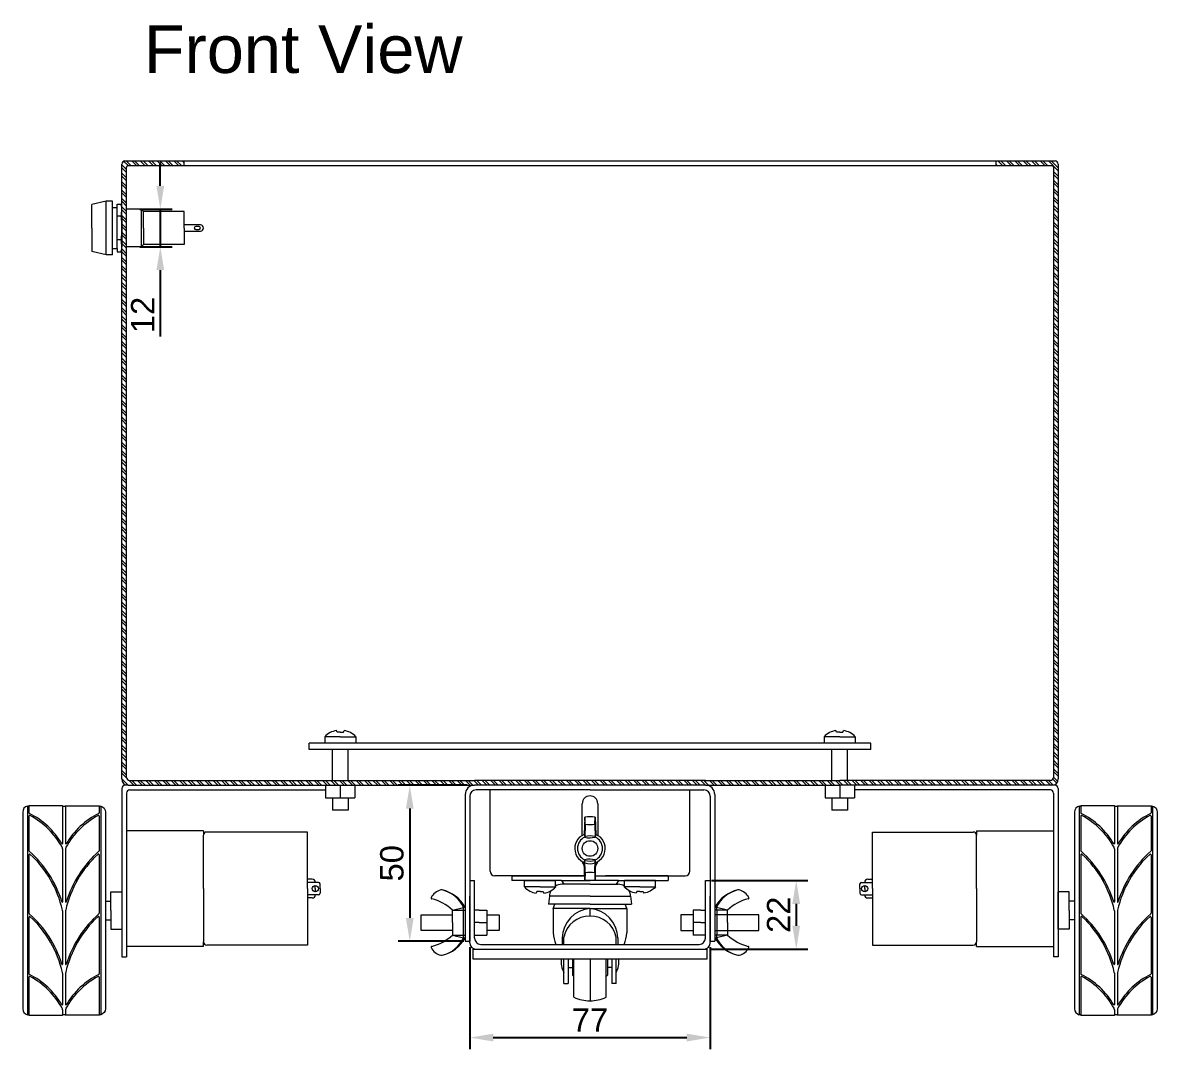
# Model space of a CAD drawing. Header units: millimetres. Extents: x 29 to 1920, y 47 to 1318.
# Drawn here: x 1068.2 to 1431.8, y 565.4 to 894.3 of the extents above; entities that cross this region are included whole.
import ezdxf

# ---------------------------------------------------------------- set-up
doc = ezdxf.new("R2010")
doc.units = ezdxf.units.MM
doc.layers.get('0').update_dxf_attribs({"lineweight": 9})
doc.layers.add('Dimensions', color=30, linetype='Continuous', lineweight=13)
doc.styles.get("Standard").update_dxf_attribs({"font": 'arial.ttf'})
doc.dimstyles.new('ISO-25', dxfattribs={"dimscale": 3, "dimtxt": 2.5, "dimasz": 2.5, "dimexe": 1.25, "dimexo": 0.625, "dimtad": 1, "dimtxsty": 'Standard', "dimcen": 2.5, "dimadec": 0, "dimazin": 0, "dimtfac": 1, "dimtmove": 0, "dimatfit": 3, "dimfxl": 1, "dimarcsym": 0})

# ---------------------------------------------------------------- blocks, each defined once
blk = doc.blocks.new('Screw Head (Side)')
for p, q in [((-5, -2), (-5, 0)), ((-5, 0), (5, 0)), ((5, -1.34), (5, 0)), ((0, -2), (-5, -2)), ((-1, -3.47), (-1.2, -4)), ((0, -3.47), (-1, -3.47)), ((0, -2), (5, -2)), ((0, -3.47), (1, -3.47)), ((1, -3.47), (1.2, -4)), ((5, -2), (5, -1.34))]:
    blk.add_line(p, q)
for centre, start, end in [((-0.37, 2.19), 222.1439, 262.3949), ((0.37, 2.19), 277.6051, 317.8561)]:
    blk.add_arc(centre, 6.25, start, end)
blk = doc.blocks.new('*D79')
at = {"layer": 'Defpoints', "color": 0, "transparency": 16777216}
for p in [(1211.5, 600), (1288.5, 600), (1288.5, 569.16)]:
    blk.add_point(p, dxfattribs=at)
at = {"layer": 'Dimensions', "color": 0, "lineweight": -2, "transparency": 16777216}
for p, q in [((1211.5, 598.12), (1211.5, 565.41)), ((1288.5, 598.12), (1288.5, 565.41)), ((1219, 569.16), (1281, 569.16))]:
    blk.add_line(p, q, dxfattribs=at)
at = {"layer": 'Dimensions', "color": 0, "transparency": 16777216}
for points in [[(1219, 570.41), (1219, 567.91), (1211.5, 569.16)], [(1281, 570.41), (1281, 567.91), (1288.5, 569.16)]]:
    blk.add_solid(points, dxfattribs=at)
at = {"layer": 'Dimensions', "color": 0, "transparency": 16777216, "insert": (1250, 574.79), "char_height": 7.5, "attachment_point": 5}
blk.add_mtext('77', dxfattribs=at)
blk = doc.blocks.new('*D80')
at = {"layer": 'Defpoints', "color": 0, "transparency": 16777216}
for p in [(1287, 619.5), (1286.5, 597.5), (1316.08, 597.5)]:
    blk.add_point(p, dxfattribs=at)
at = {"layer": 'Dimensions', "color": 0, "lineweight": -2, "transparency": 16777216}
for p, q in [((1288.88, 619.5), (1319.83, 619.5)), ((1316.08, 612), (1316.08, 605)), ((1288.38, 597.5), (1319.83, 597.5))]:
    blk.add_line(p, q, dxfattribs=at)
at = {"layer": 'Dimensions', "color": 0, "transparency": 16777216}
for points in [[(1314.83, 612), (1317.33, 612), (1316.08, 619.5)], [(1314.83, 605), (1317.33, 605), (1316.08, 597.5)]]:
    blk.add_solid(points, dxfattribs=at)
at = {"layer": 'Dimensions', "color": 0, "transparency": 16777216, "insert": (1310.44, 608.5), "char_height": 7.5, "attachment_point": 5, "rotation": 90}
blk.add_mtext('22', dxfattribs=at)
blk = doc.blocks.new('*D81')
at = {"layer": 'Defpoints', "color": 0, "transparency": 16777216}
for p in [(1212.54, 650), (1192.26, 600), (1211.5, 600)]:
    blk.add_point(p, dxfattribs=at)
at = {"layer": 'Dimensions', "color": 0, "lineweight": -2, "transparency": 16777216}
for p, q in [((1210.66, 650), (1188.51, 650)), ((1192.26, 642.5), (1192.26, 607.5)), ((1209.62, 600), (1188.51, 600))]:
    blk.add_line(p, q, dxfattribs=at)
at = {"layer": 'Dimensions', "color": 0, "transparency": 16777216}
for points in [[(1191.01, 642.5), (1193.51, 642.5), (1192.26, 650)], [(1191.01, 607.5), (1193.51, 607.5), (1192.26, 600)]]:
    blk.add_solid(points, dxfattribs=at)
at = {"layer": 'Dimensions', "color": 0, "transparency": 16777216, "insert": (1186.56, 625), "char_height": 7.5, "attachment_point": 5, "rotation": 90}
blk.add_mtext('50', dxfattribs=at)
blk = doc.blocks.new('*D90')
at = {"layer": 'Defpoints', "color": 0, "transparency": 16777216}
for p in [(1103.88, 834.5), (1103.88, 822.5), (1112.34, 822.5)]:
    blk.add_point(p, dxfattribs=at)
at = {"layer": 'Dimensions', "color": 0, "lineweight": -2, "transparency": 16777216}
for p, q in [((1112.34, 842), (1112.34, 849.5)), ((1105.75, 834.5), (1116.09, 834.5)), ((1112.34, 834.5), (1112.34, 822.5)), ((1105.75, 822.5), (1116.09, 822.5)), ((1112.34, 815), (1112.34, 793.79))]:
    blk.add_line(p, q, dxfattribs=at)
at = {"layer": 'Dimensions', "color": 0, "transparency": 16777216}
for points in [[(1111.09, 842), (1113.59, 842), (1112.34, 834.5)], [(1111.09, 815), (1113.59, 815), (1112.34, 822.5)]]:
    blk.add_solid(points, dxfattribs=at)
at = {"layer": 'Dimensions', "color": 0, "transparency": 16777216, "insert": (1106.7, 800.64), "char_height": 7.5, "attachment_point": 5, "rotation": 90}
blk.add_mtext('12', dxfattribs=at)

msp = doc.modelspace()

# ---------------------------------------------------------------- hatches: boundary and pattern name
h = msp.add_hatch()
h.set_pattern_fill('ANSI32', color=256, scale=0.2, angle=90)
h.paths.add_polyline_path([(1101.5, 848, -0.4142136), (1102, 848.5), (1120, 848.5), (1120, 850), (1101, 850, 0.4142136), (1100, 849), (1100, 652, 0.4142136), (1102, 650), (1170, 650), (1213, 650), (1287, 650), (1330, 650), (1398, 650, 0.4142136), (1400, 652), (1400, 849, 0.4142136), (1399, 850), (1380, 850), (1380, 848.5), (1398, 848.5, -0.4142136), (1398.5, 848), (1398.5, 652.5, -0.4142136), (1397.5, 651.5), (1330, 651.5), (1287, 651.5), (1213, 651.5), (1170, 651.5), (1102.5, 651.5, -0.4142136), (1101.5, 652.5)])

# ---------------------------------------------------------------- linework, layer by layer
for p, q in [((1100, 652), (1100, 849)), ((1101, 850), (1399, 850)), ((1101.5, 652.5), (1101.5, 848)), ((1102, 848.5), (1398, 848.5)), ((1120, 848.5), (1120, 850)), ((1380, 850), (1380, 848.5)), ((1398.5, 848), (1398.5, 652.5)), ((1400, 849), (1400, 652)), ((1095, 837.1), (1090.4, 836)), ((1097, 837.1), (1095, 837.1)), ((1095, 819.9), (1095, 837.1)), ((1097, 819.9), (1097, 837.1)), ((1098.5, 835.1), (1098.5, 836.1)), ((1098.5, 836.1), (1099.644, 836.1)), ((1090.4, 828.5), (1090.4, 836)), ((1097, 835.1), (1098.5, 835.1)), ((1098.5, 821.9), (1098.5, 835.1)), ((1100, 832.3), (1100, 834.5)), ((1106.25, 834.5), (1101.5, 834.5)), ((1107, 833.75), (1106.25, 834.5)), ((1106.25, 834.5), (1106.25, 822.5)), ((1107, 828.5), (1107, 833.75)), ((1120, 833.75), (1107, 833.75)), ((1120, 828.5), (1120, 833.75)), ((1100, 832.3), (1098.5, 832.3)), ((1100, 832.3), (1100, 828.5)), ((1125.2, 829.5), (1120, 829.5)), ((1124.7, 829), (1123.7, 829)), ((1090.4, 828.5), (1090.4, 821)), ((1100, 828.5), (1100, 824.7)), ((1107, 828.5), (1107, 823.25)), ((1120, 828.5), (1120, 823.25)), ((1120, 827.5), (1125.2, 827.5)), ((1123.2, 828.5), (1123.2, 828.5)), ((1123.7, 828), (1124.7, 828)), ((1125.2, 828.5), (1125.2, 828.5)), ((1125.2, 828.5), (1125.2, 828.5)), ((1126.2, 828.5), (1126.2, 828.5)), ((1126.2, 828.5), (1126.2, 828.5)), ((1097, 821.9), (1098.5, 821.9)), ((1100, 824.7), (1098.5, 824.7)), ((1098.5, 821.9), (1098.5, 820.9)), ((1100, 824.7), (1100, 822.5)), ((1106.25, 822.5), (1101.5, 822.5)), ((1107, 823.25), (1106.25, 822.5)), ((1120, 823.25), (1107, 823.25)), ((1095, 819.9), (1090.4, 821)), ((1097, 819.9), (1095, 819.9)), ((1098.5, 820.9), (1099.644, 820.9)), ((1340, 663.5), (1160, 663.5)), ((1160, 661.5), (1160, 663.5)), ((1340, 661.5), (1340, 663.5)), ((1340, 661.5), (1160, 661.5)), ((1167.5, 651.5), (1167.5, 661.5)), ((1172.5, 651.5), (1172.5, 661.5)), ((1327.5, 651.5), (1327.5, 661.5)), ((1332.5, 651.5), (1332.5, 661.5)), ((1102.5, 651.5), (1170, 651.5)), ((1170, 651.5), (1213, 651.5)), ((1287, 651.5), (1213, 651.5)), ((1287, 651.5), (1330, 651.5)), ((1397.5, 651.5), (1330, 651.5)), ((1100, 649), (1100, 595)), ((1102, 650), (1101, 650)), ((1101.5, 647.5), (1101.5, 595)), ((1102, 650), (1170, 650)), ((1102.5, 648.5), (1165.3, 648.5)), ((1165.3, 650), (1165.3, 646)), ((1170, 650), (1170, 648.55)), ((1170, 650), (1213, 650)), ((1170, 650), (1170, 648.55)), ((1170, 648.55), (1170, 646)), ((1174.7, 650), (1174.7, 646)), ((1287, 650), (1213, 650)), ((1250, 648.5), (1213.5, 648.5)), ((1218, 622.477), (1218, 648.5)), ((1250, 648.5), (1286.5, 648.5)), ((1282, 622.477), (1282, 648.5)), ((1287, 650), (1330, 650)), ((1325.3, 650), (1325.3, 646)), ((1399, 650), (1330, 650)), ((1330, 650), (1330, 648.55)), ((1330, 650), (1330, 648.55)), ((1330, 648.55), (1330, 646)), ((1334.7, 650), (1334.7, 646)), ((1397.5, 648.5), (1334.7, 648.5)), ((1398.5, 647.5), (1398.5, 595)), ((1400, 649), (1400, 595)), ((1070.25, 643.396), (1070.25, 641.193)), ((1081, 643.396), (1081, 631.293)), ((1082, 643.396), (1082, 631.293)), ((1092.75, 643.396), (1092.75, 641.193)), ((1165.3, 646), (1174.7, 646)), ((1167.5, 646), (1167.5, 645.5)), ((1167.5, 645.5), (1167.5, 642)), ((1172.5, 646), (1172.5, 645.5)), ((1172.5, 645.5), (1172.5, 642)), ((1210, 647), (1210, 600)), ((1211.5, 646.5), (1211.5, 600)), ((1247.5, 633.989), (1247.5, 644.092)), ((1252.5, 644.092), (1252.5, 633.989)), ((1288.5, 646.5), (1288.5, 600)), ((1290, 647), (1290, 600)), ((1325.3, 646), (1334.7, 646)), ((1327.5, 646), (1327.5, 645.5)), ((1327.5, 645.5), (1327.5, 642)), ((1332.5, 646), (1332.5, 645.5)), ((1332.5, 645.5), (1332.5, 642)), ((1407.25, 643.396), (1407.25, 641.193)), ((1418, 643.396), (1418, 631.293)), ((1419, 643.396), (1419, 631.293)), ((1429.75, 643.396), (1429.75, 641.193)), ((1069.75, 643.332), (1069.75, 576.459)), ((1070.25, 640.066), (1070.25, 629.02)), ((1092.75, 640.066), (1092.75, 629.02)), ((1093.25, 643.332), (1093.25, 576.459)), ((1172.5, 642), (1167.5, 642)), ((1332.5, 642), (1327.5, 642)), ((1406.75, 643.332), (1406.75, 576.459)), ((1407.25, 640.066), (1407.25, 629.02)), ((1429.75, 640.066), (1429.75, 629.02)), ((1430.25, 643.332), (1430.25, 576.459)), ((1248.391, 639.723), (1248.106, 634.232)), ((1248.5, 637.562), (1248.366, 633.387)), ((1248.5, 637.562), (1248.391, 639.723)), ((1251.5, 637.562), (1251.609, 639.723)), ((1251.5, 637.562), (1251.634, 633.387)), ((1251.609, 639.723), (1251.894, 634.232)), ((1126.2, 635.396), (1101.5, 635.396)), ((1126.2, 635.396), (1126.2, 633.996)), ((1126.2, 616.896), (1126.2, 633.996)), ((1159.5, 634.996), (1127.2, 634.996)), ((1159.5, 616.896), (1159.5, 634.996)), ((1247.5, 633.989), (1247.5, 633.926)), ((1248.106, 634.232), (1248.366, 633.387)), ((1251.894, 634.232), (1251.634, 633.387)), ((1252.5, 633.926), (1252.5, 633.989)), ((1340.5, 616.896), (1340.5, 634.996)), ((1340.5, 634.996), (1372.8, 634.996)), ((1373.8, 635.396), (1398.5, 635.396)), ((1373.8, 635.396), (1373.8, 633.996)), ((1373.8, 616.896), (1373.8, 633.996)), ((1081, 629.644), (1081, 612.639)), ((1082, 629.644), (1082, 612.639)), ((1418, 629.644), (1418, 612.639)), ((1419, 629.644), (1419, 612.639)), ((1070.25, 627.675), (1070.25, 609.02)), ((1092.75, 627.675), (1092.75, 609.02)), ((1248.106, 625.24), (1248.366, 626.085)), ((1248.391, 619.75), (1248.106, 625.24)), ((1248.5, 621.91), (1248.366, 626.085)), ((1251.5, 621.91), (1251.634, 626.085)), ((1251.609, 619.75), (1251.894, 625.24)), ((1251.894, 625.24), (1251.634, 626.085)), ((1407.25, 627.675), (1407.25, 609.02)), ((1429.75, 627.675), (1429.75, 609.02)), ((1248.5, 621.91), (1248.391, 619.75)), ((1251.5, 621.91), (1251.609, 619.75)), ((1161, 619.896), (1159.5, 619.896)), ((1163, 618.896), (1159.5, 618.896)), ((1163.5, 616.896), (1163.5, 618.396)), ((1211.5, 619.5), (1213, 619.5)), ((1213, 601), (1213, 619.5)), ((1248.328, 620.977), (1219.5, 620.977)), ((1225, 620.977), (1225, 619.438)), ((1225, 620.977), (1245, 620.977)), ((1240.82, 619.438), (1225, 619.438)), ((1240.82, 619.438), (1250, 619.438)), ((1240.82, 619.438), (1241.594, 618.281)), ((1250, 618.281), (1240.984, 618.281)), ((1245, 620.977), (1248.328, 620.977)), ((1259.18, 619.438), (1250, 619.438)), ((1250, 618.281), (1259.016, 618.281)), ((1251.547, 620.977), (1255, 620.977)), ((1251.672, 620.977), (1280.5, 620.977)), ((1275, 620.977), (1255, 620.977)), ((1259.18, 619.438), (1258.406, 618.281)), ((1259.18, 619.438), (1275, 619.438)), ((1275, 620.977), (1275, 619.438)), ((1287, 601), (1287, 619.5)), ((1287, 619.5), (1288.5, 619.5)), ((1336.5, 616.896), (1336.5, 618.396)), ((1337, 618.896), (1340.5, 618.896)), ((1339, 619.896), (1340.5, 619.896)), ((1096.5, 609.896), (1096.5, 615.896)), ((1096.5, 615.896), (1100, 615.896)), ((1126.2, 616.896), (1126.2, 599.796)), ((1159.5, 616.896), (1159.5, 598.796)), ((1163, 614.896), (1159.5, 614.896)), ((1162, 616.896), (1162, 617.896)), ((1162, 616.896), (1162, 615.896)), ((1163.5, 616.896), (1163.5, 615.396)), ((1211.5, 599.5), (1211.5, 614.5)), ((1236.978, 614.441), (1236.712, 611.895)), ((1250, 614.441), (1236.978, 614.441)), ((1250, 614.441), (1263.022, 614.441)), ((1263.022, 614.441), (1263.288, 611.895)), ((1288.5, 599.5), (1288.5, 614.5)), ((1336.5, 616.896), (1336.5, 615.396)), ((1337, 614.896), (1340.5, 614.896)), ((1338, 616.896), (1338, 617.896)), ((1338, 616.896), (1338, 615.896)), ((1340.5, 616.896), (1340.5, 598.796)), ((1373.8, 616.896), (1373.8, 599.796)), ((1403.5, 615.896), (1400, 615.896)), ((1400, 603.896), (1400, 615.896)), ((1403.5, 609.896), (1403.5, 615.896)), ((1094.75, 612.896), (1096.5, 612.896)), ((1161, 613.896), (1159.5, 613.896)), ((1205.9, 610), (1209.504, 610.879)), ((1250, 611.895), (1236.712, 611.895)), ((1238.247, 610.542), (1238.759, 611.895)), ((1250, 611.895), (1263.288, 611.895)), ((1261.753, 610.542), (1261.241, 611.895)), ((1294.1, 610), (1290.496, 610.879)), ((1339, 613.896), (1340.5, 613.896)), ((1405.25, 612.896), (1403.5, 612.896)), ((1070.25, 607.675), (1070.25, 589.626)), ((1081, 609.785), (1081, 592.639)), ((1082, 609.785), (1082, 592.639)), ((1092.75, 607.675), (1092.75, 589.626)), ((1096.5, 609.896), (1096.5, 603.896)), ((1195.9, 603.5), (1195.9, 608.5)), ((1195.9, 608.5), (1205.9, 608.5)), ((1205.9, 608.5), (1205.9, 610)), ((1205.9, 610), (1210, 610)), ((1205.9, 606), (1205.9, 608.5)), ((1209.377, 610), (1209.377, 608.5)), ((1209.377, 608.5), (1209.377, 603.5)), ((1214.5, 610), (1213, 610)), ((1214.5, 610), (1217, 610)), ((1217, 610), (1217, 602)), ((1217, 608.5), (1220.9, 608.5)), ((1220.9, 608.5), (1220.9, 603.5)), ((1250, 610.542), (1238.247, 610.542)), ((1238.247, 610.542), (1238.247, 602.754)), ((1250, 608.084), (1250, 610.542)), ((1250, 610.542), (1261.753, 610.542)), ((1261.753, 610.542), (1261.753, 602.754)), ((1279.1, 608.5), (1279.1, 603.5)), ((1283, 608.5), (1279.1, 608.5)), ((1283, 610), (1283, 602)), ((1285.5, 610), (1283, 610)), ((1285.5, 610), (1287, 610)), ((1294.1, 610), (1290, 610)), ((1294.1, 608.5), (1290, 608.5)), ((1290.623, 610), (1290.623, 608.5)), ((1290.623, 608.5), (1290.623, 603.5)), ((1294.1, 608.5), (1294.1, 610)), ((1294.1, 606), (1294.1, 608.5)), ((1304.1, 608.5), (1294.1, 608.5)), ((1304.1, 603.5), (1304.1, 608.5)), ((1403.5, 609.896), (1403.5, 603.896)), ((1407.25, 607.675), (1407.25, 589.626)), ((1418, 609.785), (1418, 592.639)), ((1419, 609.785), (1419, 592.639)), ((1429.75, 607.675), (1429.75, 589.626)), ((1094.75, 606.896), (1096.5, 606.896)), ((1096.5, 603.896), (1100, 603.896)), ((1205.9, 603.5), (1195.9, 603.5)), ((1205.9, 606), (1205.9, 603.5)), ((1205.9, 603.5), (1205.9, 602)), ((1209.377, 603.5), (1209.377, 602)), ((1214.5, 606), (1213, 606)), ((1214.5, 606), (1217, 606)), ((1220.9, 603.5), (1217, 603.5)), ((1279.1, 603.5), (1283, 603.5)), ((1285.5, 606), (1283, 606)), ((1285.5, 606), (1287, 606)), ((1290, 603.5), (1294.1, 603.5)), ((1290.623, 603.5), (1290.623, 602)), ((1294.1, 606), (1294.1, 603.5)), ((1294.1, 603.5), (1294.1, 602)), ((1294.1, 603.5), (1304.1, 603.5)), ((1403.5, 603.896), (1400, 603.896)), ((1405.25, 606.896), (1403.5, 606.896)), ((1126.2, 598.396), (1126.2, 599.796)), ((1205.9, 602), (1209.504, 601.121)), ((1205.9, 602), (1210, 602)), ((1210, 600), (1211.5, 600)), ((1213, 602), (1214.5, 602)), ((1214.5, 602), (1217, 602)), ((1241.128, 601.067), (1241.128, 599)), ((1241.649, 599), (1241.649, 601.317)), ((1258.351, 599), (1258.351, 601.317)), ((1258.872, 601.067), (1258.872, 599)), ((1285.5, 602), (1283, 602)), ((1287, 602), (1285.5, 602)), ((1288.5, 600), (1290, 600)), ((1294.1, 602), (1290, 602)), ((1294.1, 602), (1290.496, 601.121)), ((1373.8, 598.396), (1373.8, 599.796)), ((1126.2, 598.396), (1101.5, 598.396)), ((1159.5, 598.796), (1127.2, 598.796)), ((1213.5, 597.5), (1286.5, 597.5)), ((1215, 599), (1285, 599)), ((1340.5, 598.796), (1372.8, 598.796)), ((1373.8, 598.396), (1398.5, 598.396)), ((1100, 595), (1101.5, 595)), ((1241.649, 586.519), (1241.649, 594.325)), ((1243.024, 594.325), (1243.024, 586.519)), ((1244.356, 594.325), (1244.356, 589.108)), ((1244.807, 582.098), (1244.807, 594.325)), ((1250, 594.325), (1250, 580.978)), ((1255.193, 582.098), (1255.193, 594.325)), ((1255.644, 594.325), (1255.644, 589.108)), ((1256.976, 594.325), (1256.976, 586.519)), ((1258.351, 586.519), (1258.351, 594.325)), ((1400, 595), (1398.5, 595)), ((1081, 589.785), (1081, 579.725)), ((1082, 589.785), (1082, 579.725)), ((1243.024, 591.605), (1244.356, 591.605)), ((1244.356, 589.108), (1244.807, 588.686)), ((1255.644, 589.108), (1255.193, 588.686)), ((1256.976, 591.605), (1255.644, 591.605)), ((1418, 589.785), (1418, 579.725)), ((1419, 589.785), (1419, 579.725)), ((1070.25, 588.498), (1070.25, 576.396)), ((1092.75, 588.498), (1092.75, 576.396)), ((1241.649, 586.519), (1243.024, 586.519)), ((1258.351, 586.519), (1256.976, 586.519)), ((1407.25, 588.498), (1407.25, 576.396)), ((1429.75, 588.498), (1429.75, 576.396)), ((1081, 578.076), (1081, 576.396)), ((1082, 578.076), (1082, 576.396)), ((1418, 578.076), (1418, 576.396)), ((1419, 578.076), (1419, 576.396))]:
    msp.add_line(p, q)
for points in [[(1081, 643.396), (1070.25, 643.396)], [(1082, 643.396), (1092.75, 643.396)], [(1418, 643.396), (1407.25, 643.396)], [(1419, 643.396), (1429.75, 643.396)], [(1070.25, 576.396), (1081, 576.396)], [(1092.75, 576.396), (1082, 576.396)], [(1407.25, 576.396), (1418, 576.396)], [(1429.75, 576.396), (1419, 576.396)]]:
    msp.add_lwpolyline(points)
for points in [[(1069.75, 643.332, 0.3419987), (1068.25, 641.396), (1068.25, 578.396, 0.3419987), (1069.75, 576.459, 0.3419987)], [(1093.25, 643.332, -0.3419987), (1094.75, 641.396), (1094.75, 578.396, -0.3419987), (1093.25, 576.459, -0.3419987)], [(1406.75, 643.332, 0.3419987), (1405.25, 641.396), (1405.25, 578.396, 0.3419987), (1406.75, 576.459, 0.3419987)], [(1430.25, 643.332, -0.3419987), (1431.75, 641.396), (1431.75, 578.396, -0.3419987), (1430.25, 576.459, -0.3419987)]]:
    msp.add_lwpolyline(points, format="xyb")
msp.add_lwpolyline([(1212.535, 597.5), (1287.465, 597.5), (1287.465, 594.325), (1212.535, 594.325)], close=True)
for centre, radius in [((1250, 629.736), 2.5), ((1162, 616.896), 1), ((1338, 616.896), 1)]:
    msp.add_circle(centre, radius)
for centre, radius, start, end in [((1101, 849), 1, 90, 180), ((1102, 848), 0.5, 90, 180), ((1398, 848), 0.5, 0, 90), ((1399, 849), 1, 0, 90), ((1099.644, 835.9), 0.2, 13.28231, 90), ((1087.748, 834.514), 12.252, 349.58998, 359.93544), ((1093.953, 834.557), 6.047, 359.46313, 13.28231), ((1087.748, 830.086), 12.252, 0.06456, 10.41002), ((1123.7, 828.5), 0.5, 90, 180), ((1124.7, 828.5), 0.5, 0, 90), ((1125.2, 828.5), 1, 0, 90), ((1087.748, 826.914), 12.252, 349.58998, 359.93544), ((1123.7, 828.5), 0.5, 180, 270), ((1124.7, 828.5), 0.5, 270, 0), ((1125.2, 828.5), 1, 270, 0), ((1087.748, 822.486), 12.252, 0.06456, 10.41002), ((1093.914, 822.448), 6.087, 346.75903, 0.48682), ((1099.644, 821.1), 0.2, 270, 346.75903), ((1102, 652), 2, 180, 270), ((1102.5, 652.5), 1, 180, 270), ((1397.5, 652.5), 1, 270, 0), ((1398, 652), 2, 270, 0), ((1101, 649), 1, 90, 180), ((1102.5, 647.5), 1, 90, 180), ((1169.95, 648.55), 0.05, 270, 0), ((1213, 647), 3, 90, 180), ((1213.5, 646.5), 2, 90, 180), ((1286.5, 646.5), 2, 0, 90), ((1287, 647), 3, 0, 90), ((1330.05, 648.55), 0.05, 180, 270), ((1397.5, 647.5), 1, 0, 90), ((1399, 649), 1, 0, 90), ((1069.88, 644.305), 0.982, 262.36442, 292.11309), ((1081.5, 644.47), 1.185, 245.0453, 294.9547), ((1093.12, 644.305), 0.982, 247.88691, 277.63558), ((1250, 644.092), 2.5, 0, 180), ((1406.88, 644.305), 0.982, 262.36442, 292.11309), ((1418.5, 644.47), 1.185, 245.0453, 294.9547), ((1430.12, 644.305), 0.982, 247.88691, 277.63558), ((1070.5, 641.193), 0.25, 180, 243.08865), ((1070.5, 640.066), 0.25, 61.91719, 180), ((1058.752, 618.047), 25.707, 30.88062, 63.08865), ((1058.752, 618.047), 25.207, 28.62355, 61.91719), ((1104.248, 618.047), 25.207, 118.08281, 151.37645), ((1104.248, 618.047), 25.707, 116.91135, 149.11938), ((1092.5, 640.066), 0.25, 0, 118.08281), ((1092.5, 641.193), 0.25, 296.91135, 0), ((1250, 632.912), 6.998, 76.71204, 103.28796), ((1407.5, 641.193), 0.25, 180, 243.08865), ((1407.5, 640.066), 0.25, 61.91719, 180), ((1395.752, 618.047), 25.707, 30.88062, 63.08865), ((1395.752, 618.047), 25.207, 28.62355, 61.91719), ((1441.248, 618.047), 25.207, 118.08281, 151.37645), ((1441.248, 618.047), 25.707, 116.91135, 149.11938), ((1429.5, 640.066), 0.25, 0, 118.08281), ((1429.5, 641.193), 0.25, 296.91135, 0), ((1250, 629.736), 7.953, 100.87101, 100.87463), ((1250, 644.424), 7.039, 257.69614, 282.30386), ((1250, 629.736), 7.953, 79.12537, 79.12899), ((1127.2, 633.996), 1, 90, 180), ((1250, 629.736), 4.879, 112.84661, 67.15339), ((1250, 629.736), 4, 114.11814, 245.88186), ((1249.978, 639.003), 5.855, 254.00988, 286.43244), ((1250, 624.87), 8.891, 79.47559, 100.51871), ((1250, 629.736), 4, 294.11814, 65.88186), ((1372.8, 633.996), 1, 0, 90), ((1070.5, 629.02), 0.25, 180, 228.77063), ((1080.9, 631.293), 0.1, 210.88062, 0), ((1080, 629.644), 1, 0, 28.62355), ((1082.1, 631.293), 0.1, 180, 329.11938), ((1083, 629.644), 1, 151.37645, 180), ((1092.5, 629.02), 0.25, 311.22937, 0), ((1407.5, 629.02), 0.25, 180, 228.77063), ((1417.9, 631.293), 0.1, 210.88062, 0), ((1417, 629.644), 1, 0, 28.62355), ((1419.1, 631.293), 0.1, 180, 329.11938), ((1420, 629.644), 1, 151.37645, 180), ((1429.5, 629.02), 0.25, 311.22937, 0), ((1070.5, 627.675), 0.25, 47.29473, 180), ((1047.16, 602.387), 35.163, 16.90097, 48.77063), ((1047.16, 602.387), 34.663, 12.69589, 47.29473), ((1115.84, 602.387), 34.663, 132.70527, 167.30411), ((1115.84, 602.387), 35.163, 131.22937, 163.09903), ((1092.5, 627.675), 0.25, 0, 132.70527), ((1250, 625.989), 2.5, 190.8017, 222.42021), ((1249.978, 620.469), 5.855, 73.56756, 105.99012), ((1250, 634.602), 8.891, 259.48129, 280.52441), ((1250, 625.989), 2.5, 317.57979, 349.1983), ((1407.5, 627.675), 0.25, 47.29473, 180), ((1384.16, 602.387), 35.163, 16.90097, 48.77063), ((1384.16, 602.387), 34.663, 12.69589, 47.29473), ((1452.84, 602.387), 34.663, 132.70527, 167.30411), ((1452.84, 602.387), 35.163, 131.22937, 163.09903), ((1429.5, 627.675), 0.25, 0, 132.70527), ((1219.5, 622.477), 1.5, 180, 270), ((1250, 615.048), 7.039, 77.69614, 102.30386), ((1250, 629.736), 7.953, 259.12537, 259.12899), ((1250, 629.736), 7.953, 280.87101, 280.87463), ((1280.5, 622.477), 1.5, 270, 0), ((1161, 618.896), 1, 0, 90), ((1163, 618.396), 0.5, 0, 90), ((1241.098, 614.152), 4.13, 91.58398, 120.53285), ((1250, 626.561), 6.998, 256.71204, 283.28796), ((1258.902, 614.152), 4.13, 59.46715, 88.41602), ((1337, 618.396), 0.5, 90, 180), ((1339, 618.896), 1, 90, 180), ((1161, 614.896), 1, 270, 0), ((1163, 615.396), 0.5, 270, 0), ((1203.172, 612.1), 4.459, 102.42461, 155.44459), ((1202.428, 615.479), 1, 76.60648, 102.42461), ((1202.435, 615.48), 1, 77.5244, 102.30535), ((1200.277, 605.726), 10.99, 27.7816, 77.5244), ((1200.307, 606.573), 10.155, 25.08976, 76.60648), ((1241.098, 614.152), 4.13, 149.51488, 175.98951), ((1258.902, 614.152), 4.13, 4.01049, 30.48512), ((1299.723, 605.726), 10.99, 102.4756, 152.2184), ((1299.693, 606.573), 10.155, 103.39352, 154.91024), ((1297.572, 615.479), 1, 77.57539, 103.39352), ((1297.565, 615.48), 1, 77.69465, 102.4756), ((1296.828, 612.1), 4.459, 24.55541, 77.57539), ((1337, 615.396), 0.5, 180, 270), ((1339, 614.896), 1, 180, 270), ((1080.9, 612.639), 0.1, 196.90097, 0), ((1082.1, 612.639), 0.1, 180, 343.09903), ((1199.344, 613.85), 0.25, 155.44459, 255.99437), ((1195.663, 599.092), 14.959, 46.81562, 75.99437), ((1211.424, 610.153), 2.053, 159.29873, 184.28206), ((1209.668, 609.498), 1.39, 76.19958, 96.79374), ((1290.332, 609.498), 1.39, 83.20626, 103.80042), ((1288.576, 610.153), 2.053, 355.71794, 20.70127), ((1304.337, 599.092), 14.959, 104.00563, 133.18438), ((1300.656, 613.85), 0.25, 284.00563, 24.55541), ((1417.9, 612.639), 0.1, 196.90097, 0), ((1419.1, 612.639), 0.1, 180, 343.09903), ((1070.5, 609.02), 0.25, 180, 228.77063), ((1070.5, 607.675), 0.25, 47.29473, 180), ((1047.16, 582.387), 35.163, 16.90097, 48.77063), ((1047.16, 582.387), 34.663, 12.69589, 47.29473), ((1080, 609.785), 1, 0, 12.69589), ((1083, 609.785), 1, 167.30411, 180), ((1115.84, 582.387), 34.663, 132.70527, 167.30411), ((1115.84, 582.387), 35.163, 131.22937, 163.09903), ((1092.5, 607.675), 0.25, 0, 132.70527), ((1092.5, 609.02), 0.25, 311.22937, 0), ((1250.882, 600.826), 9.757, 95.18594, 178.58113), ((1249.808, 599.784), 8.302, 88.67429, 169.35846), ((1249.118, 600.826), 9.757, 1.41887, 84.81406), ((1250.192, 599.784), 8.302, 10.64154, 91.32571), ((1407.5, 609.02), 0.25, 180, 228.77063), ((1407.5, 607.675), 0.25, 47.29473, 180), ((1384.16, 582.387), 35.163, 16.90097, 48.77063), ((1384.16, 582.387), 34.663, 12.69589, 47.29473), ((1417, 609.785), 1, 0, 12.69589), ((1420, 609.785), 1, 167.30411, 180), ((1452.84, 582.387), 34.663, 132.70527, 167.30411), ((1452.84, 582.387), 35.163, 131.22937, 163.09903), ((1429.5, 607.675), 0.25, 0, 132.70527), ((1429.5, 609.02), 0.25, 311.22937, 0), ((1127.2, 599.796), 1, 180, 270), ((1195.663, 612.908), 14.959, 284.00563, 313.18438), ((1200.277, 606.274), 10.99, 282.4756, 332.2184), ((1200.307, 605.427), 10.155, 283.39352, 334.91024), ((1211.424, 601.847), 2.053, 175.71794, 200.70127), ((1209.668, 602.502), 1.39, 263.20626, 283.80042), ((1215, 601), 2, 180, 270), ((1248.715, 603.126), 10.474, 182.03218, 203.19724), ((1251.285, 603.126), 10.474, 336.80276, 357.96782), ((1285, 601), 2, 270, 0), ((1290.332, 602.502), 1.39, 256.19958, 276.79374), ((1299.723, 606.274), 10.99, 207.7816, 257.5244), ((1288.576, 601.847), 2.053, 339.29873, 4.28206), ((1299.693, 605.427), 10.155, 205.08976, 256.60648), ((1304.337, 612.908), 14.959, 226.81562, 255.99437), ((1372.8, 599.796), 1, 270, 0), ((1199.344, 598.15), 0.25, 104.00563, 204.55541), ((1203.172, 599.9), 4.459, 204.55541, 257.57539), ((1213.5, 599.5), 2, 180, 270), ((1286.5, 599.5), 2, 270, 0), ((1296.828, 599.9), 4.459, 282.42461, 335.44459), ((1300.656, 598.15), 0.25, 335.44459, 75.99437), ((1080.9, 592.639), 0.1, 196.90097, 0), ((1082.1, 592.639), 0.1, 180, 343.09903), ((1202.428, 596.521), 1, 257.57539, 283.39352), ((1202.435, 596.52), 1, 257.69465, 282.4756), ((1247.906, 593.534), 7.18, 173.67187, 209.37436), ((1252.094, 593.534), 7.18, 330.62564, 6.32813), ((1297.572, 596.521), 1, 256.60648, 282.42461), ((1297.565, 596.52), 1, 257.5244, 282.30535), ((1417.9, 592.639), 0.1, 196.90097, 0), ((1419.1, 592.639), 0.1, 180, 343.09903), ((1070.5, 589.626), 0.25, 180, 243.08865), ((1058.752, 566.48), 25.707, 30.88062, 63.08865), ((1080, 589.785), 1, 0, 12.69589), ((1083, 589.785), 1, 167.30411, 180), ((1104.248, 566.48), 25.707, 116.91135, 149.11938), ((1092.5, 589.626), 0.25, 296.91135, 0), ((1407.5, 589.626), 0.25, 180, 243.08865), ((1395.752, 566.48), 25.707, 30.88062, 63.08865), ((1417, 589.785), 1, 0, 12.69589), ((1420, 589.785), 1, 167.30411, 180), ((1441.248, 566.48), 25.707, 116.91135, 149.11938), ((1429.5, 589.626), 0.25, 296.91135, 0), ((1070.5, 588.498), 0.25, 61.91719, 180), ((1058.752, 566.48), 25.207, 28.62355, 61.91719), ((1104.248, 566.48), 25.207, 118.08281, 151.37645), ((1092.5, 588.498), 0.25, 360, 118.08281), ((1407.5, 588.498), 0.25, 61.91719, 180), ((1395.752, 566.48), 25.207, 28.62355, 61.91719), ((1441.248, 566.48), 25.207, 118.08281, 151.37645), ((1429.5, 588.498), 0.25, 360, 118.08281), ((1249.936, 593.274), 12.297, 245.34714, 270.29888), ((1250.064, 593.274), 12.297, 269.70112, 294.65286), ((1080.9, 579.725), 0.1, 210.88062, 0), ((1080, 578.076), 1, 0, 28.62355), ((1082.1, 579.725), 0.1, 180, 329.11938), ((1083, 578.076), 1, 151.37645, 180), ((1417.9, 579.725), 0.1, 210.88062, 0), ((1417, 578.076), 1, 0, 28.62355), ((1419.1, 579.725), 0.1, 180, 329.11938), ((1420, 578.076), 1, 151.37645, 180), ((1069.88, 575.486), 0.982, 67.88691, 97.63558), ((1081.5, 575.321), 1.185, 65.0453, 114.9547), ((1093.12, 575.486), 0.982, 82.36442, 112.11309), ((1406.88, 575.486), 0.982, 67.88691, 97.63558), ((1418.5, 575.321), 1.185, 65.0453, 114.9547), ((1430.12, 575.486), 0.982, 82.36442, 112.11309)]:
    msp.add_arc(centre, radius, start, end)

# ---------------------------------------------------------------- block references
at = {"rotation": 180}
for p in [(1170, 663.5), (1330, 663.5)]:
    msp.add_blockref('Screw Head (Side)', p, dxfattribs=at)
msp.add_blockref('Screw Head (Side)', (1234, 619.438))
at = {"xscale": -1}
msp.add_blockref('Screw Head (Side)', (1266, 619.438), dxfattribs=at)

# ---------------------------------------------------------------- texts
msp.add_text('Front View', height=15.2926).set_placement((1107.069, 878.159))

# ---------------------------------------------------------------- dimensions: what is measured, and where the dimension line sits
at = {"layer": 'Dimensions'}
for base, p1, p2, picture, middle in [((1112.341, 822.5), (1103.875, 834.5), (1103.875, 822.5), '*D90', (1106.7, 800.645)), ((1192.265, 600), (1212.535, 650), (1211.5, 600), '*D81', (1186.561, 625)), ((1316.076, 597.5), (1287, 619.5), (1286.5, 597.5), '*D80', (1310.436, 608.5))]:
    dim = msp.add_linear_dim(base=base, p1=p1, p2=p2, angle=90, dimstyle='ISO-25', dxfattribs=at)
    dim.commit()
    dim.dimension.update_dxf_attribs({"geometry": picture, "text_midpoint": middle})
dim = msp.add_linear_dim(base=(1288.5, 569.162), p1=(1211.5, 600), p2=(1288.5, 600), dimstyle='ISO-25', dxfattribs=at)
dim.commit()
dim.dimension.update_dxf_attribs({"geometry": '*D79', "text_midpoint": (1250, 574.787)})

doc.saveas('drawing.dxf')
